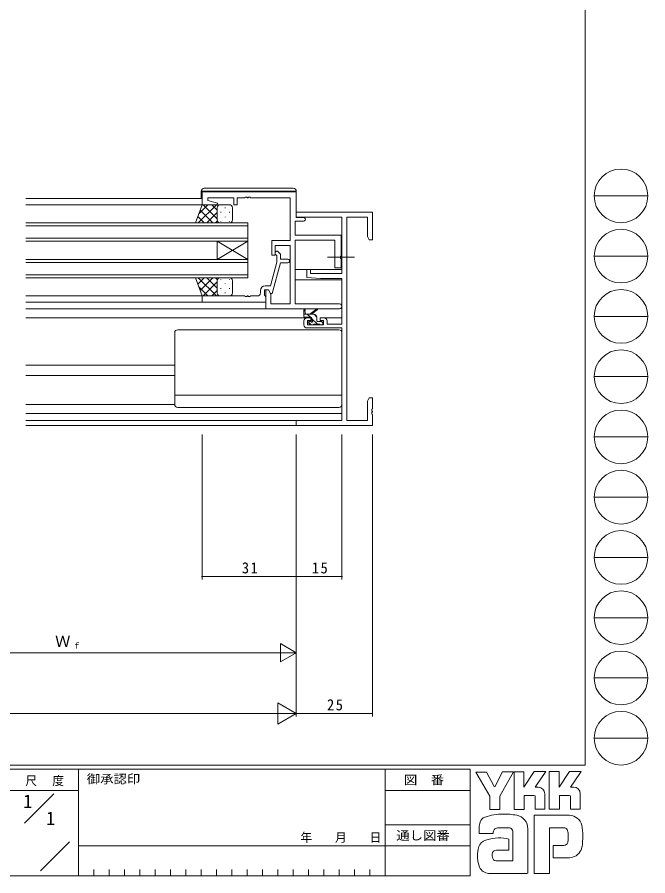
# Model space of a CAD drawing. Units: millimetres on the paper. Extents: x -420 to 373, y -297 to 267.
# Drawn here: x 165.5 to 372.9, y -297 to -14.9 of the extents above; entities that cross this region are included whole.
import ezdxf
from ezdxf.enums import TextEntityAlignment as Align

# ---------------------------------------------------------------- set-up
doc = ezdxf.new("R2010")
doc.units = ezdxf.units.MM
doc.linetypes.add('CHAIN2', pattern=[12, 9, -1, 1, -1])
for name, color, linetype, lineweight in [('0-1_YKK_ZWAK', 7, 'Continuous', 9), ('0-3_YKK_12', 2, 'Continuous', 9), ('0-4_YKK_D', 6, 'Continuous', 9), ('0-6_YKK_13', 4, 'Continuous', 9), ('0-7_YKK_11', 7, 'Continuous', 9)]:
    doc.layers.add(name, color=color, linetype=linetype, lineweight=lineweight)
doc.layers.add('0-2_USER1', color=3, linetype='Continuous')
doc.styles.add('ＭＳ ゴシック', font='')
doc.styles.get('ＭＳ ゴシック').set_extended_font_data('MS Gothic')

msp = doc.modelspace()

# ---------------------------------------------------------------- linework, layer by layer
at = {"layer": '0-1_YKK_ZWAK'}
for p, q in [((352.3, 264.4), (352.3, -260.6)), ((355.276, -73.616), (372.916, -73.616)), ((355.276, -93.412), (372.916, -93.412)), ((355.276, -113.208), (372.916, -113.208)), ((355.276, -133.004), (372.916, -133.004)), ((355.276, -152.8), (372.916, -152.8)), ((355.276, -172.596), (372.916, -172.596)), ((355.276, -192.392), (372.916, -192.392)), ((355.276, -212.188), (372.916, -212.188)), ((355.276, -231.984), (372.916, -231.984)), ((355.276, -251.78), (372.916, -251.78)), ((352.3, -260.6), (-417.7, -260.6)), ((314.5, -262), (-417.7, -262)), ((185.7, -262), (185.7, -297)), ((286.5, -262), (286.5, -297)), ((314.5, -262), (314.5, -297)), ((316.337, -262.906), (319.851, -262.906)), ((320.932, -270.799), (316.337, -262.906)), ((325.136, -262.798), (322.581, -267.771)), ((328.96, -275.231), (328.96, -262.825)), ((340.474, -262.717), (343.745, -262.717)), ((340.474, -275.123), (340.474, -262.717)), ((347.178, -262.717), (350.962, -262.717)), ((350.583, -263.365), (347.461, -267.825)), ((350.962, -262.717), (350.583, -263.365)), ((336.879, -267.906), (335.84, -267.906)), ((348.501, -267.825), (347.461, -267.825)), ((165.684, -268.999), (97.5, -268.999)), ((165.684, -268.999), (185.7, -268.999)), ((167.87, -279.736), (177.564, -270.043)), ((286.5, -269), (314.5, -269)), ((335.474, -270.582), (332.284, -270.582)), ((339.042, -270.069), (339.042, -275.15)), ((343.88, -270.555), (343.88, -275.123)), ((347.069, -270.555), (343.88, -270.555)), ((347.502, -270.717), (347.069, -270.555)), ((347.502, -275.096), (347.502, -270.717)), ((350.664, -270.069), (350.664, -275.096)), ((343.88, -275.123), (340.474, -275.123)), ((347.502, -275.046), (347.553, -275.096)), ((350.664, -275.096), (347.502, -275.096)), ((347.124, -277.096), (335.528, -277.096)), ((335.528, -277.096), (335.528, -296.206)), ((286.5, -280.199), (314.5, -280.199)), ((317.418, -283.07), (317.418, -281.141)), ((327.446, -281.205), (323.748, -281.275)), ((333.42, -281.583), (333.42, -296.179)), ((340.555, -281.259), (345.204, -281.259)), ((340.555, -296.206), (340.555, -281.259)), ((322.067, -283.07), (317.418, -283.07)), ((328.527, -292.071), (328.527, -282.34)), ((346.673, -282.756), (346.691, -285.391)), ((173.172, -295.345), (182.696, -285.821)), ((185.7, -287.2), (286.5, -287.2)), ((314.5, -287.199), (286.5, -287.199)), ((341.772, -286.989), (341.772, -291.125)), ((345.313, -286.989), (341.772, -286.989)), ((327.176, -288.53), (323.181, -288.535)), ((322.905, -292.071), (328.527, -292.071)), ((328.095, -292.071), (328.446, -292.071)), ((328.527, -292.07), (328.528, -292.071)), ((341.772, -291.125), (347.097, -291.125)), ((347.097, -291.125), (348.178, -290.882)), ((190.74, -294.9), (190.74, -297)), ((195.78, -294.9), (195.78, -297)), ((200.82, -294.9), (200.82, -297)), ((205.86, -294.9), (205.86, -297)), ((210.9, -294.9), (210.9, -297)), ((215.94, -294.9), (215.94, -297)), ((220.98, -294.9), (220.98, -297)), ((226.02, -294.9), (226.02, -297)), ((231.06, -294.9), (231.06, -297)), ((236.1, -294.9), (236.1, -297)), ((241.14, -294.9), (241.14, -297)), ((246.18, -294.9), (246.18, -297)), ((251.22, -294.9), (251.22, -297)), ((256.26, -294.9), (256.26, -297)), ((261.3, -294.9), (261.3, -297)), ((266.34, -294.9), (266.34, -297)), ((271.38, -294.9), (271.38, -297)), ((276.42, -294.9), (276.42, -297)), ((281.46, -294.9), (281.46, -297)), ((333.42, -296.179), (333.095, -296.233)), ((-417.7, -297), (314.5, -297)), ((322.067, -296.26), (320.58, -296.26)), ((333.095, -296.233), (322.067, -296.26))]:
    msp.add_line(p, q, dxfattribs=at)
for points in [[(319.851, -262.906), (322.364, -267.609), (322.581, -267.771)], [(325.136, -262.798), (328.762, -262.798), (324.229, -270.826)], [(328.96, -262.825), (332.176, -262.825), (332.176, -267.923), (335.555, -262.771)], [(335.555, -262.771), (339.38, -262.771), (335.84, -267.906)], [(343.745, -262.717), (343.745, -267.908), (347.178, -262.717)], [(324.229, -270.826), (324.229, -275.258), (320.932, -275.258), (320.932, -270.799)], [(332.284, -270.582), (332.284, -275.231), (328.96, -275.231)], [(339.042, -275.15), (335.906, -275.15), (335.906, -270.744), (335.474, -270.582)], [(326.473, -284.773), (327.176, -284.935), (327.176, -288.53)], [(335.528, -296.206), (339.772, -296.206), (340.555, -296.206)]]:
    msp.add_lwpolyline(points, dxfattribs=at)
for centre in [(364.096, -73.616), (364.096, -93.412), (364.096, -113.208), (364.096, -133.004), (364.096, -152.8), (364.096, -172.596), (364.096, -192.392), (364.096, -212.188), (364.096, -231.984), (364.096, -251.78)]:
    msp.add_circle(centre, 8.82, dxfattribs=at)
for centre, radius, start, end in [((336.879, -270.069), 2.163, 0.00165, 89.99603), ((348.501, -269.988), 2.163, 0.00165, 89.99603), ((320.106, -280.055), 2.444, 109.02126, 161.51263), ((325.222, -294.401), 17.68, 89.89165, 109.30847), ((325.741, -297.463), 20.748, 78.78009, 91.46938), ((329.03, -281.496), 4.449, 40.66422, 80.31693), ((328.809, -281.485), 4.612, 358.78058, 38.76563), ((346.972, -281.44), 4.341, 14.44571, 87.08746), ((322.459, -281.166), 5.037, 158.41083, 179.71774), ((324.175, -283.007), 2.109, 138.46381, 181.71359), ((323.615, -282.971), 1.701, 85.50551, 126.78038), ((326.956, -282.754), 1.625, 14.75519, 72.44994), ((345.365, -282.479), 1.229, 16.43123, 96.91661), ((330.666, -284.187), 20.86, 350.99026, 10.67624), ((324.02, -297.854), 13.309, 79.38097, 112.05824), ((343.031, -283.208), 3.673, 4.93422, 17.03551), ((320.927, -288.927), 3.908, 121.8271, 169.08475), ((345.314, -285.684), 1.306, 269.95467, 342.90144), ((343.01, -285.041), 3.697, 343.6902, 354.75362), ((347.035, -286.745), 4.291, 285.4429, 349.90448), ((327.949, -290.395), 11.082, 168.76372, 199.80078), ((324.082, -290.328), 2.369, 171.08202, 216.71922), ((323.19, -289.979), 1.445, 90.33952, 178.03638), ((323.15, -290.565), 1.526, 230.97279, 260.7549), ((320.94, -292.443), 3.823, 207.31435, 263.59464)]:
    msp.add_arc(centre, radius, start, end, dxfattribs=at)
at = {"layer": '0-3_YKK_12'}
for p, q in [((226.307, -74.499), (168.308, -74.499)), ((226.808, -76.5), (168.308, -76.5)), ((168.308, -82.5), (241.307, -82.5)), ((241.307, -83.5), (168.308, -83.5)), ((241.307, -82.5), (241.307, -88.5)), ((168.308, -87.5), (241.307, -87.5)), ((241.307, -88.5), (168.308, -88.5)), ((241.307, -88.5), (231.307, -94.5)), ((241.307, -94.5), (231.307, -88.5)), ((231.307, -94.5), (231.307, -88.5)), ((241.307, -94.5), (241.307, -88.5)), ((168.308, -94.5), (241.307, -94.5)), ((241.307, -95.5), (168.308, -95.5)), ((241.307, -94.5), (241.307, -100.5)), ((272.308, -97.8), (256.938, -97.8)), ((168.308, -99.5), (241.307, -99.5)), ((241.307, -100.5), (168.308, -100.5)), ((272.308, -101.2), (256.938, -101.2)), ((226.808, -106.5), (168.308, -106.499)), ((226.608, -108.5), (168.308, -108.499)), ((247.608, -110.7), (168.308, -110.7)), ((260.808, -113.7), (168.308, -113.7)), ((272.308, -113.7), (266.408, -113.7)), ((217.308, -129.2), (168.308, -129.2)), ((217.308, -132.6), (168.308, -132.6)), ((272.308, -145.1), (168.308, -145.1)), ((272.008, -147.37), (168.308, -147.37)), ((257.608, -149), (168.308, -149))]:
    msp.add_line(p, q, dxfattribs=at)
at = {"layer": '0-4_YKK_D'}
for p, q in [((226.307, -152), (226.307, -199.697)), ((257.307, -152), (257.307, -199.697)), ((257.307, -152), (257.307, -244.697)), ((257.307, -152), (257.307, -199.697)), ((272.308, -152), (272.308, -199.697)), ((282.308, -152), (282.308, -244.697)), ((257.307, -162.4), (257.307, -244.697)), ((257.307, -198.697), (226.307, -198.697)), ((272.308, -198.697), (257.307, -198.697)), ((257.307, -206.697), (257.307, -224.697)), ((257.307, -223.697), (252.111, -220.697)), ((252.111, -220.697), (252.111, -226.697)), ((113.308, -223.697), (251.308, -223.697)), ((257.307, -223.697), (246.915, -223.697)), ((257.307, -223.697), (252.111, -226.697)), ((257.307, -243.697), (251.245, -240.197)), ((251.245, -240.197), (251.245, -247.197)), ((250.308, -243.697), (-75.692, -243.697)), ((257.307, -243.697), (245.183, -243.697)), ((257.307, -243.697), (251.245, -247.197)), ((257.307, -243.697), (282.308, -243.697))]:
    msp.add_line(p, q, dxfattribs=at)
for centre, start, end in [((226.307, -198.697), 0, 180), ((226.307, -198.697), 180, 0), ((257.307, -198.697), 0, 180), ((257.307, -198.697), 0, 180), ((257.307, -198.697), 180, 0), ((257.307, -198.697), 180, 0), ((272.308, -198.697), 0, 180), ((272.308, -198.697), 180, 0), ((282.308, -243.697), 0, 180), ((282.308, -243.697), 180, 0)]:
    msp.add_arc(centre, 0.106, start, end, dxfattribs=at)
at = {"layer": '0-6_YKK_13'}
for p, q in [((226.008, -72.1), (226.007, -74.499)), ((227.008, -71.1), (256.307, -71.1)), ((224.165, -82.5), (226.307, -76.5)), ((231.039, -76.5), (225.039, -82.5)), ((228.211, -76.5), (225.25, -79.46)), ((229.859, -82.5), (225.663, -78.304)), ((226.307, -76.5), (232.308, -76.5)), ((231.308, -81.12), (226.687, -76.5)), ((231.308, -78.291), (229.516, -76.5)), ((231.308, -77.5), (231.308, -81.1)), ((231.308, -77.9), (231.308, -81.5)), ((235.308, -76.5), (232.308, -76.5)), ((232.529, -78.835), (232.529, -79.035)), ((233.944, -77.42), (233.944, -77.62)), ((235.359, -78.835), (235.359, -79.035)), ((236.308, -81.5), (236.308, -77.5)), ((227.031, -82.5), (224.919, -80.388)), ((231.308, -79.06), (227.868, -82.5)), ((233.944, -80.45), (233.944, -80.65)), ((232.529, -82.5), (224.165, -82.5)), ((231.364, -81.832), (230.696, -82.5)), ((232.308, -82.5), (235.308, -82.5)), ((232.529, -81.865), (232.529, -82.065)), ((235.359, -81.865), (235.359, -82.065)), ((224.165, -100.501), (226.307, -106.501)), ((232.529, -100.501), (224.165, -100.501)), ((227.031, -100.501), (224.919, -102.613)), ((231.039, -106.501), (225.039, -100.501)), ((229.859, -100.501), (225.663, -104.697)), ((231.308, -103.941), (227.868, -100.501)), ((231.364, -101.169), (230.696, -100.501)), ((231.308, -105.101), (231.308, -101.501)), ((232.308, -100.501), (235.308, -100.501)), ((232.529, -101.136), (232.529, -100.936)), ((235.359, -101.136), (235.359, -100.936)), ((236.308, -101.501), (236.308, -105.501)), ((228.211, -106.501), (225.25, -103.541)), ((231.308, -101.881), (226.687, -106.501)), ((231.308, -105.501), (231.308, -101.901)), ((232.529, -104.166), (232.529, -103.966)), ((233.944, -102.551), (233.944, -102.351)), ((235.359, -104.166), (235.359, -103.966)), ((226.307, -106.501), (232.308, -106.501)), ((231.308, -104.71), (229.516, -106.501)), ((235.308, -106.501), (232.308, -106.501)), ((233.944, -105.581), (233.944, -105.381)), ((259.808, -113.2), (259.808, -111.2)), ((263.008, -112.5), (259.808, -112.5)), ((260.108, -111.374), (260.306, -112.5)), ((261.926, -113.5), (260.926, -112.5)), ((261.708, -112.5), (263.925, -110.817)), ((262.308, -112.5), (264.127, -111.099)), ((263.991, -113.32), (263.187, -112.516)), ((262.108, -113.5), (260.108, -113.5)), ((262.181, -116), (261.315, -115.134)), ((261.895, -115.912), (261.395, -115.412)), ((261.608, -114.9), (261.947, -114.9)), ((262.408, -114.439), (262.408, -113.8)), ((264.226, -115.8), (262.408, -113.981)), ((264.008, -114.6), (264.008, -113.5)), ((264.308, -114.9), (265.708, -114.9)), ((266.008, -115.336), (265.571, -114.9)), ((266.008, -115.2), (266.008, -115.7)), ((271.308, -117.6), (218.308, -117.6)), ((262.708, -116), (262.108, -116)), ((265.008, -115.8), (262.908, -115.8)), ((265.708, -116), (265.208, -116)), ((217.308, -142.1), (217.308, -118.6)), ((272.308, -142.1), (272.308, -118.6)), ((272.308, -139.06), (217.308, -139.06)), ((168.308, -142.1), (217.308, -142.1)), ((271.308, -143.1), (218.308, -143.1))]:
    msp.add_line(p, q, dxfattribs=at)
at = {"layer": '0-6_YKK_13', "linetype": 'CHAIN2'}
msp.add_line((276.438, -93.8), (267.508, -93.8), dxfattribs=at)
at = {"layer": '0-6_YKK_13'}
for points in [[(256.808, -72.1), (226.508, -72.1), (226.008, -72.1)], [(257.307, -72.8), (257.307, -72.1), (256.808, -72.1)]]:
    msp.add_lwpolyline(points, dxfattribs=at)
for centre, radius, start, end in [((227.008, -72.1), 1, 90, 180), ((256.307, -72.1), 1, 0, 90), ((232.308, -77.5), 1, 89.99998, 179.99998), ((232.308, -77.5), 1, 89.99998, 179.99998), ((235.308, -77.5), 1, 359.99998, 89.99998), ((232.308, -81.5), 1, 179.99998, 269.99998), ((232.308, -81.5), 1, 179.99998, 269.99998), ((235.308, -81.5), 1, 269.99998, 359.99998), ((232.308, -101.501), 1, 89.99998, 179.99998), ((232.308, -101.501), 1, 89.99998, 179.99998), ((235.308, -101.501), 1, 359.99998, 89.99998), ((232.308, -105.501), 1, 179.99998, 269.99998), ((232.308, -105.501), 1, 179.99998, 269.99998), ((235.308, -105.501), 1, 269.99998, 359.99998), ((260.008, -111.2), 0.2, 300, 180), ((263.008, -113.5), 1, 0, 90), ((264.108, -110.9), 0.2, 275.58287, 155.58287), ((260.108, -113.2), 0.3, 180, 270), ((261.608, -115.2), 0.3, 90, 225), ((261.947, -115.2), 0.3, 33.05573, 90), ((262.108, -113.8), 0.3, 0, 90), ((262.408, -114.9), 0.25, 213.05573, 56.94426), ((262.708, -114.439), 0.3, 180, 236.94426), ((264.308, -114.6), 0.3, 180, 270), ((265.708, -115.2), 0.3, 0, 90), ((218.308, -118.6), 1, 90, 180), ((262.108, -115.7), 0.3, 225, 270), ((262.708, -115.8), 0.2, 270, 0), ((265.208, -115.8), 0.2, 180, 270), ((265.708, -115.7), 0.3, 270, 0), ((271.308, -118.6), 1, 0, 90), ((218.308, -142.1), 1, 180, 270), ((271.308, -142.1), 1, 270, 0)]:
    msp.add_arc(centre, radius, start, end, dxfattribs=at)
at = {"layer": '0-7_YKK_11'}
for p, q in [((245.508, -105.5), (245.508, -104.7)), ((259.808, -116), (259.808, -114.7))]:
    msp.add_line(p, q, dxfattribs=at)
for points in [[(257.307, -72.3), (226.307, -72.3), (226.307, -76.5), (231.268, -76.5), (231.337, -75.977), (228.208, -75.139), (228.208, -74.2), (236.808, -74.2), (236.808, -76.5), (237.808, -76.5), (237.808, -74.2), (240.349, -74.2), (240.533, -74.08), (241.083, -74.08), (241.266, -74.2), (241.349, -74.2), (241.533, -74.08), (242.083, -74.08), (242.266, -74.2), (255.307, -74.2), (255.307, -88.3), (249.308, -88.3), (249.308, -93.1), (250.308, -93.1), (250.308, -89.93), (255.307, -89.93), (255.307, -109.07), (248.938, -109.07), (248.938, -105.937), (248.108, -104.5), (247.308, -104.5), (247.308, -110.7), (271.493, -110.7)], [(259.708, -80.7), (257.307, -80.7), (257.307, -72.3)], [(267.408, -114.7), (267.408, -115.8), (272.308, -115.8), (272.308, -100.8), (265.308, -100.8), (260.808, -100.406), (260.808, -97.8), (262.008, -97.8), (262.008, -99.1), (272.308, -99.1), (272.308, -80.63), (257.307, -80.63), (257.307, -79), (282.308, -79), (282.308, -88), (281.308, -88), (280.678, -86.909), (280.678, -80.63), (273.938, -80.63)], [(273.938, -80.63), (273.938, -147.37), (280.678, -147.37), (280.678, -141.091), (281.308, -140), (282.308, -140), (282.308, -143.541), (282.188, -143.725), (282.188, -144.275), (282.308, -144.458), (282.308, -144.541), (282.188, -144.725), (282.188, -145.275), (282.308, -145.458), (282.308, -149), (257.307, -149), (257.307, -147.37), (272.308, -147.37), (272.308, -117), (260.808, -117)], [(271.493, -109.07), (256.938, -109.07), (256.938, -88.13), (270.008, -88.13), (270.008, -97.3), (272.008, -97.3), (272.008, -94.258), (271.888, -94.074), (271.888, -93.525), (272.008, -93.341), (272.008, -86.5), (256.938, -86.5), (256.938, -81.9), (259.708, -81.9)], [(247.008, -103.2), (248.828, -103.2), (250.908, -95.438), (250.908, -93.248), (250.483, -92.824)], [(251.332, -91.975), (252.108, -92.751), (252.108, -94.4), (254.508, -94.4)], [(254.508, -95.6), (252.107, -95.6), (249.4, -105.7), (248.8, -105.7), (248.108, -104.5), (246.808, -104.5), (246.808, -106.3), (247.008, -106.5), (247.308, -106.8), (247.308, -108.5)], [(247.308, -108.5), (226.307, -108.5), (226.307, -106.5), (240.349, -106.5), (240.533, -106.62), (241.083, -106.62), (241.266, -106.5), (241.349, -106.5), (241.533, -106.62), (242.083, -106.62), (242.266, -106.5), (244.508, -106.5)], [(260.808, -113.7), (262.108, -113.7), (262.108, -114.5), (261.008, -114.5), (261.008, -116), (266.208, -116), (266.208, -114.5), (265.108, -114.5), (265.108, -113.7), (266.408, -113.7)]]:
    msp.add_lwpolyline(points, dxfattribs=at)
for centre, radius, start, end in [((259.708, -81.3), 0.6, 269.99998, 90), ((250.908, -92.4), 0.6, 44.99998, 225), ((254.508, -95), 0.6, 269.99998, 90), ((247.008, -104.7), 1.5, 90, 179.99998), ((244.508, -105.5), 1, 270, 359.99998), ((271.493, -109.885), 0.815, 269.99998, 90), ((260.808, -114.7), 1, 90, 179.99998), ((266.408, -114.7), 1, 0, 89.99998), ((260.808, -116), 1, 180, 269.99998)]:
    msp.add_arc(centre, radius, start, end, dxfattribs=at)

# ---------------------------------------------------------------- texts
at = {"layer": '0-1_YKK_ZWAK', "style": 'ＭＳ ゴシック', "width": 1.1}
for s, p in [('御承認印', (188.367, -267.533)), ('図\u3000番', (292.698, -267.862)), ('通し図番', (290.179, -286.085))]:
    msp.add_text(s, height=2.933, dxfattribs=at).set_placement(p, align=Align.BOTTOM_LEFT)
at = {"layer": '0-1_YKK_ZWAK', "char_height": 2.933, "attachment_point": 7, "style": 'ＭＳ ゴシック'}
for s, insert in [('\\T1.17;\\W0.95;尺\\~\\~度', (168.212, -267.537)), ('\\T1.2;\\W0.95;年\\~\\~\\~月\\~\\~\\~日', (258.676, -286.169))]:
    msp.add_mtext(s, dxfattribs=dict(at, insert=insert))
at = {"layer": '0-2_USER1', "style": 'ＭＳ ゴシック'}
for p in [(167.5, -275.999), (175.033, -281.599)]:
    msp.add_text('1', height=4.399, dxfattribs=at).set_placement(p, align=Align.BOTTOM_LEFT)
at = {"layer": '0-4_YKK_D', "color": 3, "style": 'ＭＳ ゴシック'}
msp.add_text('Ｗ', height=3.666, dxfattribs=at).set_placement((177.988, -222.897), align=Align.BOTTOM_LEFT)
at = {"layer": '0-4_YKK_D', "color": 4, "style": 'ＭＳ ゴシック'}
msp.add_text('ｆ', height=1.833, dxfattribs=at).set_placement((183.748, -222.897), align=Align.BOTTOM_LEFT)
at = {"layer": '0-4_YKK_D', "color": 3, "char_height": 3.666, "attachment_point": 7, "style": 'ＭＳ ゴシック'}
for s, insert in [('\\T1.21;\\W0.95;31', (239.408, -197.697)), ('\\T1.21;\\W0.95;15', (262.408, -197.697)), ('\\T1.21;\\W0.95;25', (267.408, -242.697))]:
    msp.add_mtext(s, dxfattribs=dict(at, insert=insert))

doc.saveas('drawing.dxf')
